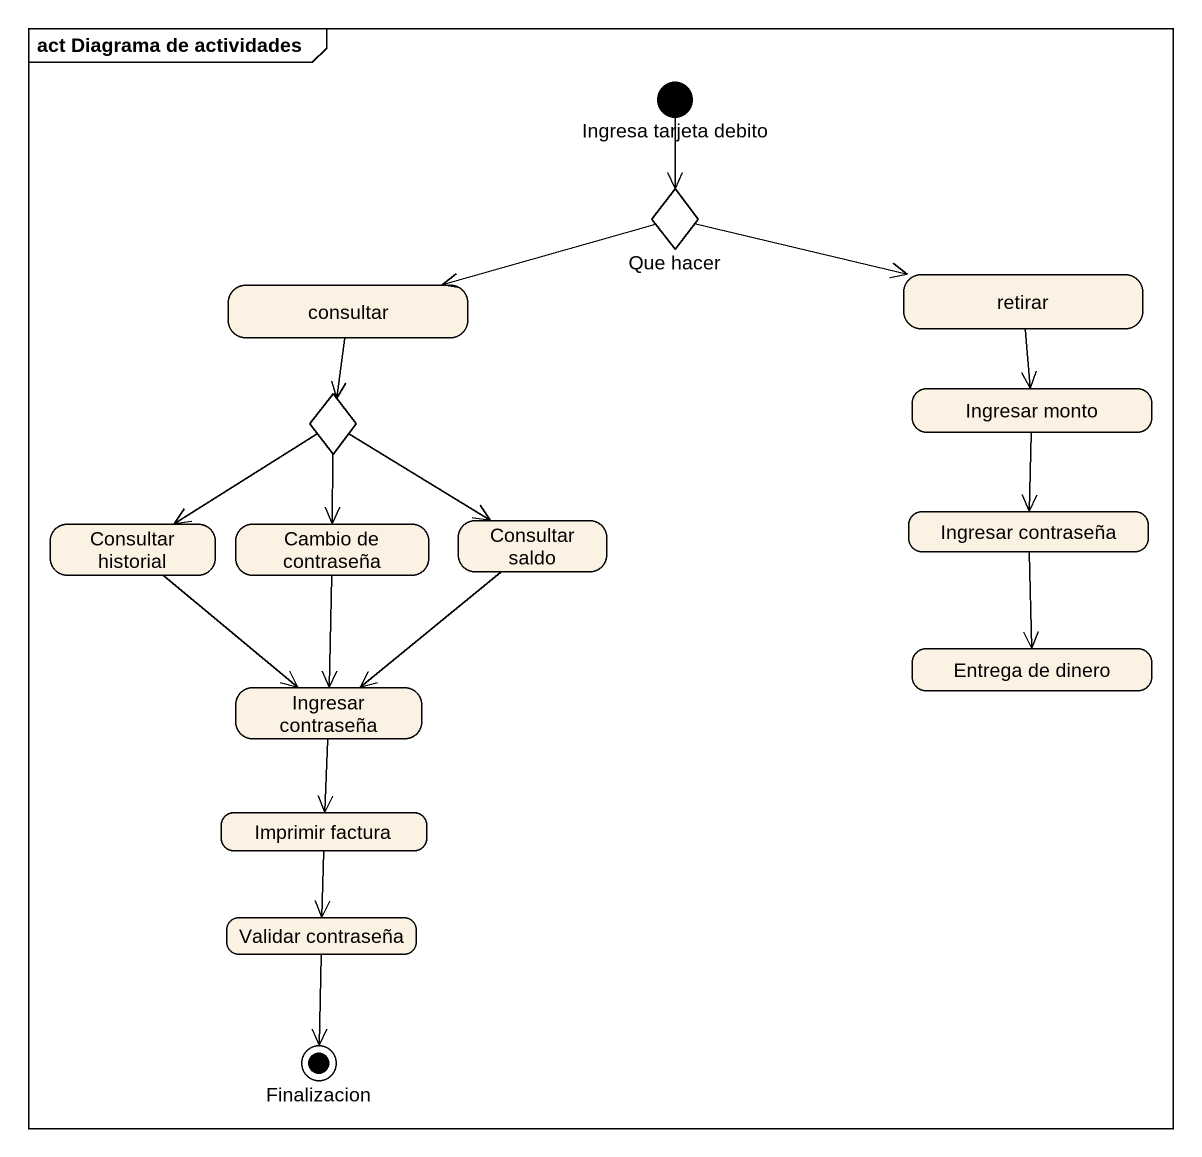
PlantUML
@startuml
mainframe act Diagrama de actividades
hide empty description
state "Ingresa tarjeta debito" as Ingresa_tarjeta_debito <<start>>
state "Que hacer" as Que_hacer <<choice>>
state consultar
state retirar
state "Ingresar monto" as Ingresar_monto
state choice1 <<choice>>
state "Consultar historial" as Consultar_historial
state "Cambio de contraseña" as Cambio_de_contraseña
state "Consultar saldo" as Consultar_saldo
state "Ingresar contraseña" as Ingresar_contraseña
state "Ingresar contraseña" as Ingresar_contraseña_2
state "Entrega de dinero" as Entrega_de_dinero
state "Imprimir factura" as Imprimir_factura
state "Validar contraseña" as Validar_contraseña
state Finalizacion <<end>>
Ingresa_tarjeta_debito --> Que_hacer
Que_hacer -left-> consultar
Que_hacer -right-> retirar
consultar --> choice1
retirar --> Ingresar_monto
Ingresar_monto --> Ingresar_contraseña
choice1 --> Consultar_historial
choice1 --> Cambio_de_contraseña
choice1 --> Consultar_saldo
Consultar_historial --> Ingresar_contraseña_2
Cambio_de_contraseña --> Ingresar_contraseña_2
Consultar_saldo --> Ingresar_contraseña_2
Ingresar_contraseña --> Entrega_de_dinero
Ingresar_contraseña_2 --> Imprimir_factura
Imprimir_factura --> Validar_contraseña
Validar_contraseña --> Finalizacion
@enduml
